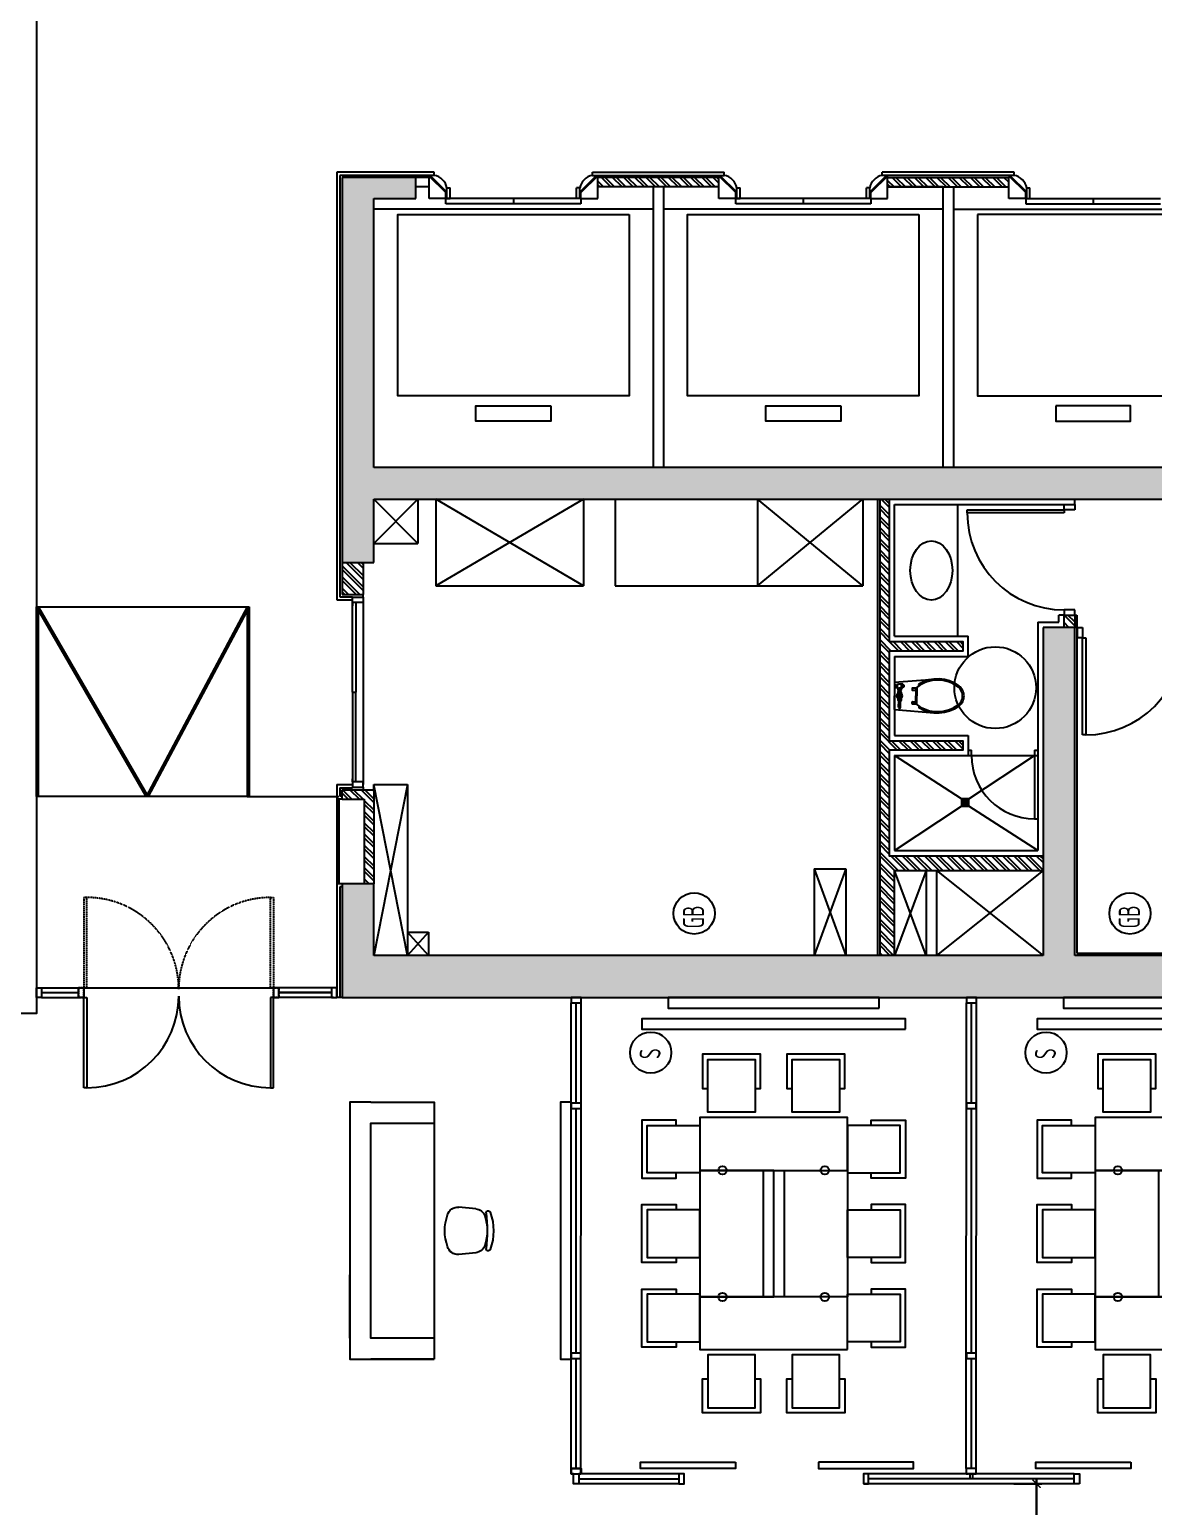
# Model space of a CAD drawing. Header units: millimetres. Extents: x 489570 to 664474, y -400689 to -233120.
# Drawn here: x 536595 to 547257, y -377308 to -363307 of the extents above; entities that cross this region are included whole.
import ezdxf
from ezdxf.lldxf.tags import DXFTag

# ---------------------------------------------------------------- set-up
doc = ezdxf.new("R2010")
doc.units = ezdxf.units.MM
doc.header["$LTSCALE"] = 10
doc.header["$MEASUREMENT"] = 0
doc.linetypes.add('HIDDEN', pattern=[0.375, 0.25, -0.125])
for name, color, linetype in [('03AFP', 2, 'Continuous'), ('06ADS', 6, 'Continuous'), ('07APP', 7, 'Continuous'), ('XREF BB LVL 3$0$X-WTC3-Level 3 segmented$0$DAS', 1, 'XREF BB LVL 3$0$X-WTC3-Level 3 segmented$0$DASHDOT'), ('XREF BB LVL 3$0$X-WTC3-Level 3 segmented$0$DOOR', 2, 'Continuous'), ('XREF BB LVL 3$0$X-WTC3-Level 3 segmented$0$DOR', 2, 'Continuous'), ('XREF BB LVL 3$0$X-WTC3-Level 3 segmented$0$FIN', 7, 'Continuous'), ('XREF BB LVL 3$0$X-WTC3-Level 3 segmented$0$HAT', 251, 'Continuous'), ('XREF BB LVL 3$0$X-WTC3-Level 3 segmented$0$HID', 1, 'XREF BB LVL 3$0$X-WTC3-Level 3 segmented$0$HIDDEN'), ('XREF BB LVL 3$0$X-WTC3-Level 3 segmented$0$PAT', 7, 'Continuous'), ('XREF BB LVL 3$0$X-WTC3-Level 3 segmented$0$ram', 1, 'Continuous'), ('XREF BB LVL 3$0$X-WTC3-Level 3 segmented$0$SAN', 8, 'Continuous'), ('XREF BB LVL 3$0$X-WTC3-Level 3 segmented$0$SHE', 7, 'Continuous'), ('XREF BB LVL 3$0$X-WTC3-Level 3 segmented$0$WAL', 7, 'Continuous'), ('XREF WTC3 FPPP MAY09 1$0$DIMFUR-IN', 1, 'Continuous'), ('XREF WTC3 FPPP MAY09 1$0$X-WTC3-Level 3 segmented$0$PAR-FUL', 2, 'Continuous'), ('XREF WTC3 FPPP MAY09 1$0$X-WTC3-Level 3 segmented$0$ram', 1, 'Continuous')]:
    doc.layers.add(name, color=color, linetype=linetype)
doc.styles.add('DIM', font='ROMANS.shx', dxfattribs={"width": 0.8})
doc.styles.add('XREF WTC3 FPPP MAY09 1$0$PTI', font='archstyl.shx', dxfattribs={"width": 0.75})
tags = doc.linetypes.add('XREF BB LVL 3$0$X-WTC3-Level 3 segmented$0$DASHDOT', pattern=[1, 0.5, -0.25, 0, -0.25]).pattern_tags.tags
tags[10:11] = [DXFTag(74, 4), DXFTag(75, 0), DXFTag(340, '0'), DXFTag(46, 1.0), DXFTag(50, 0.0), DXFTag(44, 0.0), DXFTag(45, 0.0)]
tags[8:9] = [DXFTag(74, 4), DXFTag(75, 0), DXFTag(340, '0'), DXFTag(46, 1.0), DXFTag(50, 0.0), DXFTag(44, 0.0), DXFTag(45, 0.0)]
tags[6:7] = [DXFTag(74, 4), DXFTag(75, 0), DXFTag(340, '0'), DXFTag(46, 1.0), DXFTag(50, 0.0), DXFTag(44, 0.0), DXFTag(45, 0.0)]
tags[4:5] = [DXFTag(74, 4), DXFTag(75, 0), DXFTag(340, '0'), DXFTag(46, 1.0), DXFTag(50, 0.0), DXFTag(44, 0.0), DXFTag(45, 0.0)]
tags = doc.linetypes.add('XREF BB LVL 3$0$X-WTC3-Level 3 segmented$0$HIDDEN', pattern=[0.375, 0.25, -0.125]).pattern_tags.tags
tags[6:7] = [DXFTag(74, 4), DXFTag(75, 0), DXFTag(340, '0'), DXFTag(46, 1.0), DXFTag(50, 0.0), DXFTag(44, 0.0), DXFTag(45, 0.0)]
tags[4:5] = [DXFTag(74, 4), DXFTag(75, 0), DXFTag(340, '0'), DXFTag(46, 1.0), DXFTag(50, 0.0), DXFTag(44, 0.0), DXFTag(45, 0.0)]
tags = doc.linetypes.add('XREF WTC3 FPPP MAY09 1$0$HIDDEN', pattern=[0.375, 0.25, -0.125]).pattern_tags.tags
tags[6:7] = [DXFTag(74, 4), DXFTag(75, 0), DXFTag(340, '0'), DXFTag(46, 1.0), DXFTag(50, 0.0), DXFTag(44, 0.0), DXFTag(45, 0.0)]
tags[4:5] = [DXFTag(74, 4), DXFTag(75, 0), DXFTag(340, '0'), DXFTag(46, 1.0), DXFTag(50, 0.0), DXFTag(44, 0.0), DXFTag(45, 0.0)]
doc.dimstyles.new('DIM 50', dxfattribs={"dimscale": 50, "dimtxt": 2, "dimasz": 1.5, "dimexe": 1, "dimexo": 1, "dimgap": 1, "dimtad": 1, "dimdec": 0, "dimzin": 0, "dimdsep": 46, "dimtxsty": 'DIM', "dimblk": 'ARCHTICK', "dimcen": 0.09, "dimdle": 1, "dimclrd": 9, "dimclre": 9, "dimclrt": 3, "dimadec": 0, "dimazin": 0, "dimtfac": 1, "dimtdec": 0, "dimtix": 1, "dimtmove": 2, "dimatfit": 3, "dimldrblk": 'DOT', "dimfxl": 2, "dimtolj": 1, "dimtzin": 0, "dimarcsym": 0})
pattern_1 = [(225, (259.5, -12500), (53.033, -53.033), []), (225, (224.145, -12500), (53.033, -53.033), [])]

# ---------------------------------------------------------------- blocks, each defined once
blk = doc.blocks.new('XREF WTC3 FPPP MAY09 1$0$MEETING TABLE MMU')
at = {"layer": '03AFP'}
for points in [[(139472, -147061), (139922, -147061), (139922, -147561), (139472, -147561), (139472, -147061), (139922, -147061), (139922, -147336), (139972, -147336), (139972, -147011), (139422, -147011), (139422, -147336), (139472, -147336), (139472, -147061)], [(140272, -147061), (140722, -147061), (140722, -147561), (140272, -147561), (140272, -147061), (140722, -147061), (140722, -147336), (140772, -147336), (140772, -147011), (140222, -147011), (140222, -147336), (140272, -147336), (140272, -147061)], [(138897, -148136), (138897, -147686), (139397, -147686), (139397, -148136), (138897, -148136), (138897, -147686), (139172, -147686), (139172, -147636), (138847, -147636), (138847, -148186), (139172, -148186), (139172, -148136), (138897, -148136)], [(140797, -148111), (140797, -147611), (139397, -147611), (139397, -148111)], [(141297, -148136), (141297, -147686), (140797, -147686), (140797, -148136), (141297, -148136), (141297, -147686), (141022, -147686), (141022, -147636), (141347, -147636), (141347, -148186), (141022, -148186), (141022, -148136), (141297, -148136)], [(139397, -149311), (140097, -149311), (140097, -148111), (139397, -148111)], [(140097, -149311), (140097, -148111), (139997, -148111), (139997, -149311)], [(140097, -149311), (140097, -148111), (140197, -148111), (140197, -149311)], [(140797, -149311), (140097, -149311), (140097, -148111), (140797, -148111)], [(138897, -148486), (138897, -148936), (139397, -148936), (139397, -148486), (138897, -148486), (138897, -148936), (139172, -148936), (139172, -148986), (138847, -148986), (138847, -148436), (139172, -148436), (139172, -148486), (138897, -148486)], [(141297, -148486), (141297, -148936), (140797, -148936), (140797, -148486), (141297, -148486), (141297, -148936), (141022, -148936), (141022, -148986), (141347, -148986), (141347, -148436), (141022, -148436), (141022, -148486), (141297, -148486)], [(138897, -149286), (138897, -149736), (139397, -149736), (139397, -149286), (138897, -149286), (138897, -149736), (139172, -149736), (139172, -149786), (138847, -149786), (138847, -149236), (139172, -149236), (139172, -149286), (138897, -149286)], [(141297, -149286), (141297, -149736), (140797, -149736), (140797, -149286), (141297, -149286), (141297, -149736), (141022, -149736), (141022, -149786), (141347, -149786), (141347, -149236), (141022, -149236), (141022, -149286), (141297, -149286)], [(140797, -149811), (140797, -149311), (139397, -149311), (139397, -149811)], [(139472, -150361), (139922, -150361), (139922, -149861), (139472, -149861), (139472, -150361), (139922, -150361), (139922, -150086), (139972, -150086), (139972, -150411), (139422, -150411), (139422, -150086), (139472, -150086), (139472, -150361)], [(140272, -150361), (140722, -150361), (140722, -149861), (140272, -149861), (140272, -150361), (140722, -150361), (140722, -150086), (140772, -150086), (140772, -150411), (140222, -150411), (140222, -150086), (140272, -150086), (140272, -150361)]]:
    blk.add_lwpolyline(points, close=True, dxfattribs=at)
for centre in [(139612, -148111), (140582, -148111), (139612, -149311), (140582, -149311)]:
    blk.add_circle(centre, 40, dxfattribs=at)
blk = doc.blocks.new('XREF WTC3 FPPP MAY09 1$0$KURSI1')
at = {"layer": '03AFP'}
for p, q in [((-220, 32), (-236, 193)), ((197, 32), (213, 193))]:
    blk.add_line(p, q, dxfattribs=at)
blk.add_lwpolyline([(213, 193, 0.371325), (138, 300, 0.17376), (-161, 300, 0.371325), (-236, 193)], format="xyb", dxfattribs=at)
for centre, radius, start, end in [((-120, 42), 100, 185.7106, 251.518), ((97, 42), 100, 288.482, 354.2894), ((-181, -85), 20, 82.7899, 249.4784), ((-11, 367), 503, 249.4784, 290.5216), ((-11, 1254), 1330, 262.7899, 277.2101), ((-11, 367), 443, 251.518, 288.482), ((158, -85), 20, 290.5216, 97.2101)]:
    blk.add_arc(centre, radius, start, end, dxfattribs=at)
blk = doc.blocks.new('XREF BB LVL 3$0$X-WTC3-Level 3 segmented$0$PA105X')
at = {"layer": 'XREF BB LVL 3$0$X-WTC3-Level 3 segmented$0$DOOR'}
for p, q in [((-0.08, 0.1), (-0.08, 1.02)), ((-0.08, 1.02), (-0.05, 1.02)), ((-0.05, 1.02), (-0.05, 0.1)), ((-1.05, 0.1), (-1.05, 0)), ((-1, 0.1), (-1.05, 0.1)), ((-1.05, 0), (-1, 0)), ((-1, 0), (-1, 0.1)), ((-0.05, 0.1), (-0.08, 0.1)), ((-0.05, 0.1), (0, 0.1)), ((-0.05, 0), (-0.05, 0.1)), ((0, 0), (-0.05, 0)), ((0, 0.1), (0, 0))]:
    blk.add_line(p, q, dxfattribs=at)
blk.add_arc((-0.08, 0.1), 0.92, 90, 180, dxfattribs=at)
blk = doc.blocks.new('XREF BB LVL 3$0$X-WTC3-Level 3 segmented$0$TA-CU714V')
at = {"layer": 'XREF BB LVL 3$0$X-WTC3-Level 3 segmented$0$SAN', "color": 0, "linetype": 'Continuous'}
for p, q in [((0, 65), (376, 95)), ((0, 65), (0, -65)), ((10, 14), (10, 37)), ((22, 34), (10, 34)), ((22, 17), (10, 17)), ((22, 12), (22, 39)), ((30, 12), (30, 39)), ((30, 14), (33, 14)), ((34, 8), (64, 8)), ((36, 11), (36, 8)), ((56, 48), (67, 48)), ((61, 9), (61, 8)), ((68, 12), (64, 12)), ((68, 11), (68, 48)), ((68, 48), (75, 48)), ((68, 11), (74, 11)), ((70, 11), (70, 48)), ((83, 34), (82, 34)), ((83, 26), (82, 26)), ((83, 39), (83, 21)), ((83, 39), (88, 39)), ((83, 21), (88, 21)), ((90, 37), (90, 22)), ((167, 7), (167, -7)), ((170, 10), (213, 10)), ((213, 17), (213, -65)), ((230, 30), (230, 44)), ((0, -195), (0, -65)), ((33, -29), (33, -45)), ((34, -7), (64, -7)), ((34, -27), (63, -27)), ((34, -91), (64, -91)), ((34, -107), (64, -107)), ((36, -91), (36, -86)), ((38, -27), (38, -7)), ((38, -107), (38, -114)), ((38, -168), (42, -115)), ((40, -115), (59, -115)), ((59, -168), (56, -115)), ((59, -27), (59, -7)), ((61, -107), (61, -114)), ((64, -29), (64, -45)), ((64, -91), (64, -84)), ((167, -137), (167, -123)), ((170, -11), (202, -11)), ((170, -120), (202, -120)), ((202, -6), (202, -65)), ((202, -124), (202, -65)), ((206, -3), (213, -3)), ((206, -127), (213, -127)), ((213, -147), (213, -65)), ((0, -195), (376, -226)), ((170, -141), (213, -141)), ((230, -160), (230, -174))]:
    blk.add_line(p, q, dxfattribs=at)
for points in [[(30, 39, 0.118426), (30, 40, 0.104638), (29, 41, 0.089652), (28, 42, 0.081329), (26, 42, 0.081329), (25, 42, 0.089652), (23, 41, 0.104638), (23, 40, 0.118426), (22, 39, 0.118426), (23, 38, 0.104638), (23, 37, 0.089652), (25, 36, 0.081329), (26, 36, 0.081329), (28, 36, 0.089652), (29, 37, 0.104638), (30, 38, 0.118426)], [(30, 26, 0.050004), (30, 29, 0.063828), (29, 31, 0.10367), (28, 33, 0.177525), (26, 34, 0.177525), (25, 33, 0.10367), (23, 31, 0.063828), (23, 29, 0.050004), (22, 26, 0.050004), (23, 22, 0.063828), (23, 20, 0.10367), (25, 18, 0.177525), (26, 18, 0.177525), (28, 18, 0.10367), (29, 20, 0.063828), (30, 22, 0.050004)], [(30, 12, 0.118426), (30, 14, 0.104638), (29, 15, 0.089652), (28, 15, 0.081329), (26, 16, 0.081329), (25, 15, 0.089652), (23, 15, 0.104638), (23, 14, 0.118426), (22, 12, 0.118426), (23, 11, 0.104638), (23, 10, 0.089652), (25, 10, 0.081329), (26, 9, 0.081329), (28, 9, 0.089652), (29, 10, 0.104638), (30, 11, 0.118426)], [(34, -7, 0.190243), (35, -7, 0.100817), (37, -5, 0.058938), (37, -3, 0.045387), (38, 0, 0.045387), (37, 4, 0.058938), (37, 6, 0.100817), (35, 8, 0.190243), (34, 8, 0.190243), (33, 8, 0.100817), (32, 6, 0.058938), (31, 4, 0.045387), (31, 0, 0.045387), (31, -3, 0.058938), (32, -5, 0.100817), (33, -7, 0.190243)], [(49, -7, 0.074722), (53, -7, 0.085277), (57, -5, 0.106212), (59, -2, 0.127921), (60, 0, 0.127921), (59, 3, 0.106212), (57, 6, 0.085277), (53, 7, 0.074722), (49, 8, 0.074722), (45, 7, 0.085277), (42, 6, 0.106212), (40, 3, 0.127921), (39, 0, 0.127921), (40, -2, 0.106212), (42, -5, 0.085277), (45, -7, 0.074722)], [(64, -7, 0.190243), (66, -7, 0.100817), (67, -5, 0.058938), (68, -3, 0.045387), (68, 0, 0.045387), (68, 4, 0.058938), (67, 6, 0.100817), (66, 8, 0.190243), (64, 8, 0.190243), (63, 8, 0.100817), (62, 6, 0.058938), (61, 4, 0.045387), (61, 0, 0.045387), (61, -3, 0.058938), (62, -5, 0.100817), (63, -7, 0.190243)], [(34, -107, 0.190243), (35, -106, 0.100817), (37, -104, 0.058938), (37, -102, 0.045387), (38, -99, 0.045387), (37, -96, 0.058938), (37, -94, 0.100817), (35, -92, 0.190243), (34, -91, 0.190243), (33, -92, 0.100817), (32, -94, 0.058938), (31, -96, 0.045387), (31, -99, 0.045387), (31, -102, 0.058938), (32, -104, 0.100817), (33, -106, 0.190243)], [(49, -107, 0.074722), (53, -106, 0.085277), (57, -104, 0.106212), (59, -102, 0.127921), (60, -99, 0.127921), (59, -96, 0.106212), (57, -94, 0.085277), (53, -92, 0.074722), (49, -91, 0.074722), (45, -92, 0.085277), (42, -94, 0.106212), (40, -96, 0.127921), (39, -99, 0.127921), (40, -102, 0.106212), (42, -104, 0.085277), (45, -106, 0.074722)], [(64, -107, 0.190243), (66, -106, 0.100817), (67, -104, 0.058938), (68, -102, 0.045387), (68, -99, 0.045387), (68, -96, 0.058938), (67, -94, 0.100817), (66, -92, 0.190243), (64, -91, 0.190243), (63, -92, 0.100817), (62, -94, 0.058938), (61, -96, 0.045387), (61, -99, 0.045387), (61, -102, 0.058938), (62, -104, 0.100817), (63, -106, 0.190243)]]:
    blk.add_lwpolyline(points, format="xyb", close=True, dxfattribs=at)
blk.add_lwpolyline([(49, -56), (41, -60), (41, -68), (49, -73), (56, -68), (56, -60)], close=True, dxfattribs=at)
for centre, radius in [((48, -64), 25.1), ((48, -64), 20.5), ((49, -64), 6.36)]:
    blk.add_circle(centre, radius, dxfattribs=at)
for centre, radius, start, end in [((0, 37), 9.84, 0.5943, 92.0533), ((0, 14), 9.84, 267.9467, 359.4057), ((55, 3), 44.4, 89.1806, 124.5357), ((33, 11), 2.59, 0, 90), ((64, 9), 2.59, 90, 180), ((67, 47), 1.04, 0, 90), ((74, 16), 5.18, 270, 333.0965), ((75, 43), 5.18, 22.5111, 90), ((44, 31), 38.2, 333.0965, 22.5111), ((88, 37), 1.55, 0, 90), ((88, 22), 1.55, 270, 0), ((170, 7), 3.24, 90, 180), ((217, 17), 3.24, 126.7705, 180), ((410, -242), 326, 53.0131, 126.7705), ((233, 44), 3.24, 121.7858, 180), ((410, -242), 339, 53.0131, 121.7858), ((543, -64), 104, 359.3863, 52.4897), ((543, -64), 117, 359.3863, 52.4897), ((34, -29), 1.55, 90, 180), ((40, -114), 1.55, 180, 270), ((59, -114), 1.55, 270, 0), ((63, -29), 1.55, 0, 90), ((170, -7), 3.24, 180, 270), ((170, -123), 3.24, 90, 180), ((170, -137), 3.24, 180, 270), ((206, -6), 3.24, 90, 180), ((206, -124), 3.24, 180, 270), ((543, -66), 104, 307.5103, 0.6137), ((543, -66), 117, 307.5103, 0.6137), ((48, -171), 10.8, 162.4211, 13.723), ((217, -147), 3.24, 180, 233.2295), ((410, 112), 326, 233.2295, 306.9869), ((233, -174), 3.24, 180, 238.2142), ((410, 112), 339, 238.2142, 306.9869)]:
    blk.add_arc(centre, radius, start, end, dxfattribs=at)
blk = doc.blocks.new('XREF BB LVL 3$0$X-WTC3-Level 3 segmented$0$CORE3-8')
at = {"layer": 'XREF BB LVL 3$0$X-WTC3-Level 3 segmented$0$HAT'}
for points in [[(-9325, -1550), (-9325, -14950), (-1550, -14950), (-1550, -11440), (-1850, -11440), (-1850, -14550), (-5815, -14550), (-5815, -9600), (-6115, -9600), (-6115, -14550), (-8925, -14550), (-8925, -8500), (-5815, -8500), (-5815, -8200), (-8925, -8200), (-8925, -1850), (-8245, -1850), (-8245, -1550)], [(-1750, -9600), (-1750, -10000), (-4300, -10000), (-4300, -1850), (-1750, -1850), (-1750, -2250), (-1550, -2250), (-1550, -1550), (-5200, -1550), (-5200, -1850), (-4600, -1850), (-4600, -10300), (-1550, -10300), (-1550, -9600)]]:
    blk.add_hatch(color=256, dxfattribs=at).paths.add_polyline_path(points)
h = blk.add_hatch(dxfattribs=at)
h.set_pattern_fill('ANSI32', color=8, scale=200, style=0)
h.set_pattern_definition([(45, (-259.5, 12500), (-53.033, 53.033), []), (45, (-224.145, 12500), (-53.033, 53.033), [])])
h.paths.add_polyline_path([(-1550, -3975), (-1640, -3975), (-1640, -5125), (-1550, -5125)])
h.paths.add_polyline_path([(-1550, -6725), (-1640, -6725), (-1640, -7875), (-1550, -7875)])
h = blk.add_hatch(dxfattribs=at)
h.set_pattern_fill('ANSI32', color=8, scale=200, angle=180, style=0)
h.set_pattern_definition(pattern_1)
h.paths.add_polyline_path([(-8925, -6790), (-8120, -6790), (-8120, -8200), (-7980, -8200), (-7980, -6740), (-6980, -6740), (-6980, -7440), (-6890, -7440), (-6890, -6740), (-6875, -6740), (-6875, -6650), (-8925, -6650)])
h.paths.add_polyline_path([(-6875, -6740), (-6040, -6740), (-6040, -7440), (-5950, -7440), (-5950, -6740), (-4600, -6740), (-4600, -6650), (-6875, -6650)])
h = blk.add_hatch(dxfattribs=at)
h.set_pattern_fill('ANSI32', color=8, scale=200, angle=180, style=0)
h.set_pattern_definition(pattern_1)
h.paths.add_polyline_path([(-5700, -8500), (-5700, -8400), (-5815, -8400), (-5815, -8500)])
at = {"layer": 'XREF BB LVL 3$0$X-WTC3-Level 3 segmented$0$SAN'}
h = blk.add_hatch(dxfattribs=at)
h.set_pattern_fill('ANSI31', color=256, scale=100, angle=225, style=0)
h.set_pattern_definition([(270, (257, -12500), (12.5, -4e-15), [])])
h.paths.add_polyline_path([(-7512, -7497), (-7442, -7497), (-7442, -7427), (-7512, -7427)])
at = {"layer": 'XREF BB LVL 3$0$X-WTC3-Level 3 segmented$0$DAS'}
for p, q in [((-8925, -2170), (-7305, -1850)), ((-7305, -2170), (-8925, -1850)), ((-4600, -2270), (-5020, -1850)), ((-5020, -2270), (-4600, -1850)), ((-8925, -2370), (-8705, -2170)), ((-8705, -2370), (-8925, -2170)), ((-4600, -3840), (-5420, -2440)), ((-5420, -3840), (-4600, -2440)), ((-5420, -6490), (-4600, -5490)), ((-5420, -5490), (-4600, -6490)), ((-8105, -6330), (-8925, -6030)), ((-8105, -6030), (-8925, -6330)), ((-8925, -7090), (-8120, -6790)), ((-8120, -7090), (-8925, -6790)), ((-8120, -8200), (-8925, -7190)), ((-8120, -7190), (-8925, -8200))]:
    blk.add_line(p, q, dxfattribs=at)
at = {"layer": 'XREF BB LVL 3$0$X-WTC3-Level 3 segmented$0$DOOR'}
for p, q in [((-7445, -1550), (-7445, -1500)), ((-7305, -1500), (-7445, -1500)), ((-7415, -1550), (-7415, -1530)), ((-7335, -1530), (-7415, -1530)), ((-7335, -1530), (-7335, -1650)), ((-7305, -1500), (-7305, -1650)), ((-5555, -1500), (-5555, -1650)), ((-5525, -1530), (-5525, -1650)), ((-7330, -1650), (-7335, -1650)), ((-7330, -1650), (-7330, -1750)), ((-7280, -1650), (-7330, -1650)), ((-7280, -1650), (-7250, -1650)), ((-7280, -1750), (-7280, -1650)), ((-6430, -1650), (-7280, -1650)), ((-7280, -1680), (-6430, -1680)), ((-6430, -1650), (-5580, -1650)), ((-6430, -1650), (-6430, -1680)), ((-5580, -1680), (-6430, -1680)), ((-5580, -1650), (-5610, -1650)), ((-5580, -1750), (-5580, -1650)), ((-5580, -1650), (-5530, -1650)), ((-5530, -1650), (-5525, -1650)), ((-5530, -1650), (-5530, -1750)), ((-7330, -1750), (-7355, -1750)), ((-7330, -1750), (-7280, -1750)), ((-5555, -1750), (-7305, -1750)), ((-5530, -1750), (-5580, -1750)), ((-5530, -1750), (-5505, -1750)), ((-7355, -1850), (-7305, -1850))]:
    blk.add_line(p, q, dxfattribs=at)
at = {"layer": 'XREF BB LVL 3$0$X-WTC3-Level 3 segmented$0$DOOR', "color": 8}
for p, q in [((-7445, -1550), (-7355, -1550)), ((-7445, -1550), (-7445, -1760)), ((-7387, -1550), (-7445, -1608)), ((-7355, -1553), (-7445, -1643)), ((-7355, -1624), (-7445, -1714)), ((-7355, -1659), (-7445, -1749)), ((-7355, -1550), (-7355, -1850)), ((-5505, -1550), (-5505, -1750)), ((-5478, -1550), (-5505, -1577)), ((-7703, -1760), (-7793, -1850)), ((-7668, -1760), (-7758, -1850)), ((-7597, -1760), (-7687, -1850)), ((-7562, -1760), (-7652, -1850)), ((-7491, -1760), (-7581, -1850)), ((-7456, -1760), (-7546, -1850)), ((-7355, -1730), (-7475, -1850)), ((-7355, -1765), (-7440, -1850)), ((-7355, -1836), (-7369, -1850))]:
    blk.add_line(p, q, dxfattribs=at)
at = {"layer": 'XREF BB LVL 3$0$X-WTC3-Level 3 segmented$0$DOR'}
for p, q in [((-7445, -1500), (-8245, -1500)), ((-7445, -1520), (-8245, -1520)), ((-7030, -7490), (-7030, -8150)), ((-7030, -7520), (-6980, -7520)), ((-6980, -7490), (-6980, -7520)), ((-6980, -8120), (-7630, -8120)), ((-7630, -8120), (-7630, -8150)), ((-6980, -8120), (-6980, -8150))]:
    blk.add_line(p, q, dxfattribs=at)
blk.add_arc((-7030, -8120), 600, 90, 180, dxfattribs=at)
at = {"layer": 'XREF BB LVL 3$0$X-WTC3-Level 3 segmented$0$FIN'}
for p, q in [((-8245, -1500), (-9325, -1500)), ((-9325, -1550), (-9325, -1500)), ((-8275, -1530), (-9325, -1530)), ((-8275, -1550), (-8275, -1530)), ((-8245, -1550), (-8245, -1500)), ((-1500, -1500), (-5555, -1500)), ((-1530, -1530), (-5525, -1530)), ((-1530, -2425), (-1530, -1530)), ((-1500, -2425), (-1500, -1500)), ((-1850, -4500), (-1850, -1850)), ((-1530, -2371), (-1694, -2535)), ((-1530, -2385), (-1690, -2545)), ((-1530, -2425), (-1500, -2425)), ((-1800, -3815), (-1800, -2535)), ((-1800, -2535), (-1750, -2535)), ((-1750, -3815), (-1750, -2535)), ((-1750, -2535), (-1694, -2535)), ((-1750, -2535), (-1750, -2575)), ((-1750, -2545), (-1750, -2575)), ((-1750, -2545), (-1650, -2545)), ((-1750, -2545), (-1650, -2545)), ((-1750, -2575), (-1650, -2575)), ((-1750, -2575), (-1650, -2575)), ((-1650, -2545), (-1650, -2575)), ((-1750, -3175), (-1800, -3175)), ((-1750, -3775), (-1650, -3775)), ((-1750, -3815), (-1750, -3775)), ((-1750, -3805), (-1750, -3775)), ((-1750, -3775), (-1650, -3775)), ((-1650, -3805), (-1650, -3775)), ((-1750, -3815), (-1800, -3815)), ((-1750, -3805), (-1650, -3805)), ((-1750, -3805), (-1650, -3805)), ((-1750, -3815), (-1694, -3815)), ((-1530, -3979), (-1694, -3815)), ((-1530, -3965), (-1690, -3805)), ((-1530, -3925), (-1530, -5175)), ((-1530, -3925), (-1500, -3925)), ((-1500, -3925), (-1500, -5175)), ((-1850, -7250), (-1850, -4600)), ((-1530, -5121), (-1694, -5285)), ((-1530, -5135), (-1690, -5295)), ((-1530, -5175), (-1500, -5175)), ((-1800, -5285), (-1750, -5285)), ((-1800, -6565), (-1800, -5285)), ((-1750, -5285), (-1750, -5325)), ((-1750, -5285), (-1694, -5285)), ((-1750, -6565), (-1750, -5285)), ((-1750, -5295), (-1650, -5295)), ((-1750, -5295), (-1650, -5295)), ((-1750, -5295), (-1750, -5325)), ((-1650, -5295), (-1650, -5325)), ((-1750, -5325), (-1650, -5325)), ((-1750, -5325), (-1650, -5325)), ((-1750, -5925), (-1800, -5925)), ((-1750, -6565), (-1800, -6565)), ((-1750, -6555), (-1750, -6525)), ((-1750, -6565), (-1750, -6525)), ((-1750, -6525), (-1650, -6525)), ((-1750, -6525), (-1650, -6525)), ((-1750, -6555), (-1650, -6555)), ((-1750, -6555), (-1650, -6555)), ((-1750, -6565), (-1694, -6565)), ((-1530, -6729), (-1694, -6565)), ((-1530, -6715), (-1690, -6555)), ((-1650, -6555), (-1650, -6525)), ((-1530, -6675), (-1500, -6675)), ((-1530, -7925), (-1530, -6675)), ((-1500, -7925), (-1500, -6675)), ((-7030, -6790), (-7930, -6790)), ((-7930, -6790), (-7930, -8150)), ((-7030, -6790), (-7030, -7490)), ((-6090, -6790), (-6840, -6790)), ((-6840, -6790), (-6840, -7490)), ((-6090, -6790), (-6090, -7490)), ((-5900, -6790), (-4650, -6790)), ((-5900, -6790), (-5900, -7490)), ((-4650, -6790), (-4650, -8500)), ((-5900, -7390), (-4650, -7390)), ((-1850, -7350), (-1850, -10000)), ((-6840, -7490), (-7030, -7490)), ((-6090, -7490), (-5900, -7490)), ((-1530, -7871), (-1694, -8035)), ((-1530, -7885), (-1690, -8045)), ((-1530, -7925), (-1500, -7925)), ((-1800, -8035), (-1800, -9315)), ((-1750, -8035), (-1800, -8035)), ((-1750, -8035), (-1750, -9315)), ((-1750, -8035), (-1694, -8035)), ((-1750, -8035), (-1750, -8075)), ((-1750, -8045), (-1650, -8045)), ((-1750, -8045), (-1750, -8075)), ((-1750, -8045), (-1650, -8045)), ((-1750, -8075), (-1650, -8075)), ((-1750, -8075), (-1650, -8075)), ((-1650, -8045), (-1650, -8075)), ((-5765, -8150), (-7930, -8150)), ((-5765, -8150), (-5765, -8350)), ((-5765, -8350), (-5700, -8350)), ((-5700, -8400), (-5700, -8350)), ((-4650, -8500), (-4600, -8500)), ((-1750, -8675), (-1800, -8675))]:
    blk.add_line(p, q, dxfattribs=at)
for points in [[(-1900, -4272), (-3620, -4272), (-3620, -2078), (-1900, -2078)], [(-3716, -3530), (-3860, -3530), (-3860, -2820), (-3716, -2820)], [(-1900, -7022), (-3620, -7022), (-3620, -4828), (-1900, -4828)], [(-3716, -6280), (-3860, -6280), (-3860, -5570), (-3716, -5570)], [(-1900, -7578), (-3620, -7578), (-3620, -9772), (-1900, -9772)], [(-3716, -8320), (-3860, -8320), (-3860, -9030), (-3716, -9030)]]:
    blk.add_lwpolyline(points, close=True, dxfattribs=at)
for centre, start, end in [((-1676, -2399), 280.126, 349.874), ((-1676, -3951), 10.126, 79.874), ((-1676, -5149), 280.126, 349.874), ((-1676, -6701), 10.126, 79.874), ((-1676, -7899), 280.126, 349.874)]:
    blk.add_arc(centre, 148, start, end, dxfattribs=at)
at = {"layer": 'XREF BB LVL 3$0$X-WTC3-Level 3 segmented$0$HAT', "color": 8}
for p, q in [((-5337, -1550), (-5505, -1718)), ((-5443, -1550), (-5505, -1612)), ((-5372, -1550), (-5505, -1683)), ((-5266, -1550), (-5466, -1750)), ((-5231, -1550), (-5431, -1750)), ((-5200, -1590), (-5360, -1750)), ((-5200, -1625), (-5325, -1750)), ((-8198, -1760), (-8245, -1807)), ((-8234, -1760), (-8245, -1771)), ((-8128, -1760), (-8218, -1850)), ((-8092, -1760), (-8182, -1850)), ((-8022, -1760), (-8112, -1850)), ((-7986, -1760), (-8076, -1850)), ((-7916, -1760), (-8006, -1850)), ((-7880, -1760), (-7970, -1850)), ((-7810, -1760), (-7900, -1850)), ((-7774, -1760), (-7864, -1850)), ((-5200, -1696), (-5254, -1750)), ((-5200, -1731), (-5219, -1750)), ((-1640, -5125), (-1640, -3975)), ((-1640, -3975), (-1550, -3975)), ((-1550, -5125), (-1550, -3975)), ((-1640, -5125), (-1550, -5125)), ((-4600, -6650), (-8925, -6650)), ((-1640, -6725), (-1550, -6725)), ((-1640, -6725), (-1640, -7875)), ((-1550, -6725), (-1550, -7875)), ((-8120, -7090), (-8925, -7090)), ((-8120, -7190), (-8925, -7190)), ((-1640, -7875), (-1550, -7875)), ((-5815, -8400), (-5700, -8400)), ((-5700, -8500), (-5815, -8500))]:
    blk.add_line(p, q, dxfattribs=at)
at = {"layer": 'XREF BB LVL 3$0$X-WTC3-Level 3 segmented$0$HAT'}
for p, q in [((-1640, -2375), (-1640, -2250)), ((-1640, -2375), (-1550, -2375)), ((-1550, -2375), (-1550, -2250)), ((-1640, -7250), (-1640, -6725))]:
    blk.add_line(p, q, dxfattribs=at)
at = {"layer": 'XREF BB LVL 3$0$X-WTC3-Level 3 segmented$0$HAT', "color": 8}
for points in [[(-8925, -6790), (-8120, -6790), (-8120, -8200)], [(-4600, -6740), (-5950, -6740), (-5950, -7440), (-6040, -7440), (-6040, -6740), (-6890, -6740), (-6890, -7440), (-6980, -7440), (-6980, -6740), (-7980, -6740), (-7980, -8200)]]:
    blk.add_lwpolyline(points, dxfattribs=at)
at = {"layer": 'XREF BB LVL 3$0$X-WTC3-Level 3 segmented$0$HID'}
for p, q in [((-5420, -4140), (-5420, -5490)), ((-4600, -4140), (-5420, -4140))]:
    blk.add_line(p, q, dxfattribs=at)
at = {"layer": 'XREF BB LVL 3$0$X-WTC3-Level 3 segmented$0$PAT'}
for p, q in [((-7305, -1850), (-7305, -2170)), ((-5020, -1850), (-5020, -2270)), ((-7305, -2170), (-8925, -2170)), ((-8705, -2170), (-8705, -2370)), ((-8705, -2370), (-8925, -2370)), ((-4600, -2270), (-5020, -2270)), ((-1750, -2535), (-1750, -2375)), ((-1750, -2375), (-1640, -2375)), ((-4600, -2440), (-5420, -2440)), ((-5420, -2440), (-5420, -3840)), ((-4600, -3840), (-5420, -3840)), ((-1750, -3815), (-1750, -3975)), ((-1750, -3975), (-1640, -3975)), ((-1640, -4500), (-4300, -4500)), ((-1640, -4600), (-4300, -4600)), ((-1750, -5125), (-1640, -5125)), ((-1750, -5285), (-1750, -5125)), ((-4600, -5490), (-5420, -5490)), ((-5420, -5490), (-5420, -6490)), ((-8105, -6030), (-8925, -6030)), ((-8105, -6030), (-8105, -6330)), ((-8105, -6330), (-8925, -6330)), ((-4600, -6490), (-5420, -6490)), ((-1750, -6565), (-1750, -6725)), ((-7930, -6790), (-7510, -7427)), ((-7440, -7427), (-7030, -6790)), ((-1750, -6725), (-1640, -6725)), ((-1650, -7250), (-4300, -7250)), ((-1650, -7350), (-4300, -7350)), ((-7930, -8150), (-7510, -7497)), ((-7440, -7497), (-7030, -8120)), ((-1750, -8035), (-1750, -7875)), ((-1750, -7875), (-1640, -7875))]:
    blk.add_line(p, q, dxfattribs=at)
at = {"layer": 'XREF BB LVL 3$0$X-WTC3-Level 3 segmented$0$SAN'}
blk.add_lwpolyline([(-7440, -7497), (-7440, -7427), (-7510, -7427), (-7510, -7497)], close=True, dxfattribs=at)
blk.add_ellipse((-5275, -7140), major_axis=(281, 0), ratio=0.71048, dxfattribs=at)
at = {"layer": 'XREF BB LVL 3$0$X-WTC3-Level 3 segmented$0$SHE'}
for p, q in [((-9325, -1550), (-9325, -14950)), ((-8245, -1550), (-9325, -1550)), ((-8245, -1850), (-8245, -1550)), ((-1550, -1550), (-5200, -1550)), ((-5200, -1550), (-5200, -1850)), ((-1550, -2250), (-1550, -1550)), ((-8925, -8200), (-8925, -1850)), ((-8925, -1850), (-8245, -1850)), ((-5200, -1850), (-4600, -1850)), ((-4600, -1850), (-4600, -10300)), ((-4300, -10000), (-4300, -1850)), ((-4300, -1850), (-1750, -1850)), ((-1750, -1850), (-1750, -2250)), ((-1750, -2250), (-1550, -2250)), ((-5815, -8200), (-8925, -8200)), ((-5815, -8500), (-5815, -8200)), ((-8925, -14550), (-8925, -8500)), ((-8925, -8500), (-5815, -8500))]:
    blk.add_line(p, q, dxfattribs=at)
at = {"layer": 'XREF BB LVL 3$0$X-WTC3-Level 3 segmented$0$WAL', "color": 8}
for p, q in [((-5200, -1550), (-5505, -1550)), ((-7445, -1760), (-8245, -1760)), ((-5200, -1750), (-5505, -1750)), ((-7355, -1850), (-8245, -1850))]:
    blk.add_line(p, q, dxfattribs=at)
at = {"layer": 'XREF BB LVL 3$0$X-WTC3-Level 3 segmented$0$WAL'}
for p, q in [((-4600, -6630), (-8925, -6630)), ((-8905, -8520), (-8905, -14530)), ((-5700, -8520), (-8905, -8520)), ((-5915, -8525), (-5915, -8520)), ((-5815, -8525), (-5815, -8500)), ((-5700, -8500), (-5700, -8520))]:
    blk.add_line(p, q, dxfattribs=at)
at = {"layer": 'XREF BB LVL 3$0$X-WTC3-Level 3 segmented$0$DOR', "xscale": 1000, "yscale": 1000, "zscale": 1000}
blk.add_blockref('XREF BB LVL 3$0$X-WTC3-Level 3 segmented$0$PA105X', (-4650, -8500), dxfattribs=at)
at = {"layer": 'XREF BB LVL 3$0$X-WTC3-Level 3 segmented$0$DOR', "xscale": 1000, "yscale": 1000, "zscale": 1000, "rotation": 90}
blk.add_blockref('XREF BB LVL 3$0$X-WTC3-Level 3 segmented$0$PA105X', (-5815, -8525), dxfattribs=at)
at = {"layer": 'XREF BB LVL 3$0$X-WTC3-Level 3 segmented$0$SAN', "rotation": 270}
blk.add_blockref('XREF BB LVL 3$0$X-WTC3-Level 3 segmented$0$TA-CU714V', (-6400, -6790), dxfattribs=at)
blk = doc.blocks.new('XREF BB LVL 3$0$X-WTC3-Level 3 segmented$0$pd')
at = {"layer": 'XREF BB LVL 3$0$X-WTC3-Level 3 segmented$0$DOOR'}
for p, q in [((-1850, 934), (-1850, 79)), ((-1820, 934), (-1850, 934)), ((-1820, 79), (-1820, 934)), ((-80, 934), (-50, 934)), ((-80, 79), (-80, 934)), ((-50, 934), (-50, 79)), ((-1850, 79), (-1900, 79)), ((-1900, 79), (-1900, -15)), ((-1850, 79), (-1820, 79)), ((-1850, -15), (-1850, 79)), ((-50, 79), (-80, 79)), ((-50, 79), (0, 79)), ((-50, -15), (-50, 79)), ((0, 79), (0, -15)), ((-1900, -15), (-1850, -15)), ((0, -15), (-50, -15))]:
    blk.add_line(p, q, dxfattribs=at)
for centre, start, end in [((-1820, 64), 0, 90), ((-80, 64), 90, 180)]:
    blk.add_arc(centre, 870, start, end, dxfattribs=at)
blk = doc.blocks.new('_ARCHTICK')
at = {"color": 0, "linetype": 'ByBlock', "const_width": 0.15}
blk.add_lwpolyline([(-0.5, -0.5), (0.5, 0.5)], dxfattribs=at)
blk = doc.blocks.new('*D478')
at = {"color": 9, "lineweight": -2, "transparency": 16777216}
for p, q in [((546149, -378831), (546149, -377043)), ((545935, -377093), (546199, -377093)), ((545935, -378781), (546199, -378781))]:
    blk.add_line(p, q, dxfattribs=at)
at = {"layer": 'Defpoints', "color": 0, "transparency": 16777216}
for p in [(545885, -377093), (546149, -377093), (545885, -378781)]:
    blk.add_point(p, dxfattribs=at)
at = {"color": 9, "lineweight": -2, "transparency": 16777216, "xscale": 75, "yscale": 75, "zscale": 75}
for p, rotation in [((546149, -377093), 90), ((546149, -378781), 270)]:
    blk.add_blockref('_ARCHTICK', p, dxfattribs=dict(at, rotation=rotation))
at = {"color": 3, "transparency": 16777216, "insert": (546049, -377937), "char_height": 100, "attachment_point": 5, "rotation": 90, "style": 'DIM'}
blk.add_mtext('\\A1;1688', dxfattribs=at)
blk = doc.blocks.new('_DOT')
at = {"color": 0, "linetype": 'ByBlock'}
blk.add_line((-0.5, 0), (-1, 0), dxfattribs=at)
at = {"color": 0, "linetype": 'ByBlock', "const_width": 0.5}
blk.add_lwpolyline([(-0.25, 0, 1), (0.25, 0, 1)], format="xyb", close=True, dxfattribs=at)
blk = doc.blocks.new('dot')
at = {"color": 2, "lineweight": -2}
for p, q in [((0, -20.65), (0, 20.65)), ((-20.65, 0), (20.65, 0))]:
    blk.add_line(p, q, dxfattribs=at)
at = {"const_width": 10}
blk.add_lwpolyline([(5, 0, 1), (-5, 0, 1)], format="xyb", close=True, dxfattribs=at)
blk = doc.blocks.new('*D1486')
at = {"color": 9, "lineweight": -2, "transparency": 16777216}
for p, q in [((546146, -378831), (546146, -377043)), ((545932, -377093), (546196, -377093)), ((545932, -378781), (546196, -378781))]:
    blk.add_line(p, q, dxfattribs=at)
at = {"layer": 'Defpoints', "color": 0, "transparency": 16777216}
for p in [(545882, -377093), (546146, -377093), (545882, -378781)]:
    blk.add_point(p, dxfattribs=at)
at = {"color": 9, "lineweight": -2, "transparency": 16777216, "xscale": 75, "yscale": 75, "zscale": 75}
for p, rotation in [((546146, -377093), 90), ((546146, -378781), 270)]:
    blk.add_blockref('_ARCHTICK', p, dxfattribs=dict(at, rotation=rotation))
at = {"color": 3, "transparency": 16777216, "insert": (546046, -377937), "char_height": 100, "attachment_point": 5, "rotation": 90, "style": 'DIM'}
blk.add_mtext('\\A1;1688', dxfattribs=at)

msp = doc.modelspace()

# ---------------------------------------------------------------- linework, layer by layer
for p, q in [((539987.9, -364659.2), (539509.7, -364659.2)), ((539509.7, -364659.2), (539509.7, -365137.4)), ((539509.7, -365137.4), (539509.7, -365137.4)), ((541779.6, -372484.2), (541779.6, -372484.2))]:
    msp.add_line(p, q)
at = {"layer": '03AFP'}
for points in [[(544654.3, -372584.1), (544654.3, -372484.2), (542653.9, -372484.2), (542653.9, -372584.1)], [(548404.8, -372584.1), (548404.8, -372484.2), (546404.4, -372484.2), (546404.4, -372584.1)], [(541732.1, -375913.2), (541732.1, -373476.1), (541632.5, -373476.1), (541632.5, -375913.2)]]:
    msp.add_lwpolyline(points, close=True, dxfattribs=at)
at = {"layer": '03AFP', "linetype": 'XREF WTC3 FPPP MAY09 1$0$HIDDEN'}
for points in [[(544904.3, -372783.9), (544904.3, -372684), (542403.9, -372684), (542403.9, -372783.9)], [(548654.8, -372783.9), (548654.8, -372684), (546154.4, -372684), (546154.4, -372783.9)]]:
    msp.add_lwpolyline(points, close=True, dxfattribs=at)
at = {"layer": '03AFP'}
for points in [[(539832.5, -373476.1), (539632.5, -373476.1), (539632.5, -375913.2), (539832.5, -375913.2)], [(539832.5, -373476.1), (540432.5, -373476.1), (540432.5, -375913.2)], [(540432.5, -375713.2), (539832.5, -375713.2), (539832.5, -373676.1), (540432.5, -373676.1)], [(539632.5, -375713.2), (539632.5, -375113.2)], [(539632.5, -375713.2), (539632.5, -375913.2), (540432.5, -375913.2)], [(540432.5, -375713.2), (539832.5, -375713.2)], [(540432.5, -375913.2), (539832.5, -375913.2)]]:
    msp.add_lwpolyline(points, dxfattribs=at)
for centre in [(542899.8, -371686.4), (547033.9, -371686.4), (542487.5, -373006.2), (546238, -373006.2)]:
    msp.add_circle(centre, 195.4, dxfattribs=at)
at = {"layer": '06ADS', "color": 8, "linetype": 'HIDDEN'}
for p, q in [((537139.8, -371535.2), (537109.8, -371535.2)), ((537109.8, -371535.2), (537109.8, -372390.2)), ((537139.8, -372390.2), (537139.8, -371535.2)), ((538879.8, -372390.2), (538879.8, -371535.2)), ((538879.8, -371535.2), (538909.8, -371535.2)), ((538909.8, -371535.2), (538909.8, -372390.2)), ((537059.8, -372390.2), (537059.8, -372484.2)), ((537109.8, -372390.2), (537059.8, -372390.2)), ((537109.8, -372484.2), (537109.8, -372390.2)), ((537109.8, -372390.2), (537139.8, -372390.2)), ((538909.8, -372390.2), (538879.8, -372390.2)), ((538909.8, -372484.2), (538909.8, -372390.2)), ((538909.8, -372390.2), (538959.8, -372390.2)), ((538959.8, -372390.2), (538959.8, -372484.2)), ((537059.8, -372484.2), (537109.8, -372484.2)), ((538959.8, -372484.2), (538909.8, -372484.2))]:
    msp.add_line(p, q, dxfattribs=at)
at = {"layer": '06ADS'}
msp.add_line((537109.7, -372390.2), (538909.7, -372390.2), dxfattribs=at)
for points in [[(536709.7, -372484.2), (536659.7, -372484.2), (536659.7, -372390.2), (536709.7, -372390.2)], [(538909.8, -372484.2), (538959.8, -372484.2), (538959.8, -372390.2), (538909.8, -372390.2)], [(539459.7, -372484.2), (539509.7, -372484.2), (539509.7, -372390.2), (539459.7, -372390.2)]]:
    msp.add_lwpolyline(points, close=True, dxfattribs=at)
for points in [[(536709.7, -372390.2), (537059.7, -372390.2)], [(536729.6, -372390.2), (537079.6, -372390.2)], [(539459.7, -372390.2), (538959.7, -372390.2)], [(539479.6, -372390.2), (538979.6, -372390.2)], [(536709.7, -372437.2), (537059.7, -372437.2)], [(536709.7, -372484.2), (537059.7, -372484.2)], [(536729.6, -372484.2), (537079.6, -372484.2)], [(538959.7, -372437.2), (539459.7, -372437.2)], [(539459.7, -372437.2), (538959.7, -372437.2)], [(539459.7, -372484.2), (538959.7, -372484.2)], [(539479.6, -372484.2), (538979.6, -372484.2)]]:
    msp.add_lwpolyline(points, dxfattribs=at)
at = {"layer": '06ADS', "color": 8, "linetype": 'HIDDEN'}
for centre, start, end in [((537139.8, -372405.2), 0, 90), ((538879.8, -372405.2), 90, 180)]:
    msp.add_arc(centre, 870, start, end, dxfattribs=at)
at = {"layer": '07APP'}
for p, q in [((541779.6, -375855), (541779.6, -373534.2)), ((545529.6, -375855), (545529.6, -373534.2)), ((541804.6, -377046), (542754.6, -377046)), ((546504.6, -377046.2), (544554.6, -377046.2))]:
    msp.add_line(p, q, dxfattribs=at)
for points in [[(536360, -364659.2), (536360, -362689.4), (536659.7, -362689.4), (536659.7, -372634.2), (527948.1, -372634.2)], [(541778.6, -372534.2), (541778.6, -373484.2)], [(545528.6, -372534.2), (545528.6, -373484.2)], [(541778.6, -375905), (541778.6, -376949)], [(545528.6, -375905), (545528.6, -376949)]]:
    msp.add_lwpolyline(points, dxfattribs=at)
at = {"layer": 'Defpoints'}
msp.add_circle((545755.7, -369546.2), 387.4, dxfattribs=at)
at = {"layer": 'XREF BB LVL 3$0$X-WTC3-Level 3 segmented$0$ram'}
for p, q in [((537700.2, -370579.4), (536659.7, -368779.2)), ((538659.7, -368779.2), (537700.2, -370579.4)), ((538659.7, -370579.4), (539509.7, -370579.4))]:
    msp.add_line(p, q, dxfattribs=at)
msp.add_lwpolyline([(538659.7, -368779.2), (538659.7, -370579.4), (536659.7, -370579.4), (536659.7, -368779.2)], close=True, dxfattribs=at)
at = {"layer": 'XREF WTC3 FPPP MAY09 1$0$X-WTC3-Level 3 segmented$0$PAR-FUL'}
for p, q in [((541731.6, -376949), (541732.6, -372534.2)), ((541825.6, -376949), (541826.6, -372534.2)), ((545481.6, -376949), (545482.6, -372534.2)), ((545575.6, -376949), (545576.6, -372534.2)), ((542754.6, -377093), (541804.6, -377093))]:
    msp.add_line(p, q, dxfattribs=at)
for points in [[(541804.6, -372534.2), (541826.6, -372534.2), (541826.6, -372484.2), (541732.6, -372484.2), (541732.6, -372534.2), (541826.6, -372534.3)], [(545554.6, -372534.2), (545576.6, -372534.2), (545576.6, -372484.2), (545482.6, -372484.2), (545482.6, -372534.2), (545576.6, -372534.3)], [(541754.4, -373534.2), (541826.4, -373534.2), (541826.4, -373484.2), (541732.4, -373484.2), (541732.4, -373534.2), (541754.4, -373534.2)], [(545504.4, -373534.2), (545576.4, -373534.2), (545576.4, -373484.2), (545482.4, -373484.2), (545482.4, -373534.2), (545504.4, -373534.2)], [(541803.8, -375905), (541825.8, -375905), (541825.8, -375855), (541731.8, -375855), (541731.8, -375905), (541825.8, -375905)], [(545553.8, -375905), (545575.8, -375905), (545575.8, -375855), (545481.8, -375855), (545481.8, -375905), (545575.8, -375905)], [(541803.6, -376999), (541825.6, -376999), (541825.6, -376949), (541731.6, -376949), (541731.6, -376999), (541753.6, -376999)], [(541754.6, -376999), (541732.6, -376999), (541732.6, -376949), (541826.6, -376949), (541826.6, -376999), (541804.6, -376999)], [(541804.6, -376999), (541804.6, -377093), (541754.6, -377093), (541754.6, -376999)], [(542804.6, -376999), (541804.6, -376999)], [(546504.6, -376999.2), (544504.6, -376999)], [(545553.6, -376999), (545575.6, -376999), (545575.6, -376949), (545481.6, -376949), (545481.6, -376999), (545503.6, -376999)], [(546504.6, -377093.2), (544504.6, -377093.2)]]:
    msp.add_lwpolyline(points, dxfattribs=at)
for points in [[(543291.3, -376888.1), (543291.3, -376948.1), (542391.3, -376948.1), (542391.3, -376888.1)], [(544079.8, -376888.1), (544079.8, -376948.1), (544979.8, -376948.1), (544979.8, -376888.1)], [(547041.3, -376888.3), (547041.3, -376948.3), (546141.3, -376948.3), (546141.3, -376888.3)], [(541754.6, -377093), (541754.6, -376999), (541804.6, -376999), (541804.6, -377093)], [(542754.6, -377093), (542804.6, -377093), (542804.6, -376999), (542754.6, -376999)], [(544504.6, -377093.2), (544554.6, -377093.2), (544554.6, -376999.2), (544504.6, -376999.2)], [(545540.6, -376999.1), (545540.6, -377046.2), (545516.6, -377046.2), (545516.6, -376999.1)], [(546554.6, -377093.2), (546504.6, -377093.2), (546504.6, -376999.2), (546554.6, -376999.2)]]:
    msp.add_lwpolyline(points, close=True, dxfattribs=at)
at = {"layer": 'XREF WTC3 FPPP MAY09 1$0$X-WTC3-Level 3 segmented$0$ram'}
for p, q in [((537720.1, -370579.4), (536679.6, -368779.2)), ((538679.6, -368779.2), (537720.1, -370579.4)), ((538679.6, -370579.4), (539529.6, -370579.4))]:
    msp.add_line(p, q, dxfattribs=at)
msp.add_lwpolyline([(538679.6, -368779.2), (538679.6, -370579.4), (536679.6, -370579.4), (536679.6, -368779.2)], close=True, dxfattribs=at)

# ---------------------------------------------------------------- block references
at = {"rotation": 90}
msp.add_blockref('XREF BB LVL 3$0$X-WTC3-Level 3 segmented$0$CORE3-8', (538009.7, -363159.2), dxfattribs=at)
at = {"xscale": -1, "rotation": 90}
msp.add_blockref('XREF WTC3 FPPP MAY09 1$0$KURSI1', (540860.4, -374706.1), dxfattribs=at)
at = {"layer": '06ADS', "color": 1, "rotation": 180}
msp.add_blockref('XREF BB LVL 3$0$X-WTC3-Level 3 segmented$0$pd', (537059.8, -372405.2), dxfattribs=at)
at = {"layer": 'XREF WTC3 FPPP MAY09 1$0$DIMFUR-IN'}
for p in [(403557.1, -226010.8), (407307.6, -226010.8)]:
    msp.add_blockref('XREF WTC3 FPPP MAY09 1$0$MEETING TABLE MMU', p, dxfattribs=at)

# ---------------------------------------------------------------- texts
at = {"layer": '03AFP', "color": 2, "style": 'XREF WTC3 FPPP MAY09 1$0$PTI', "width": 0.75}
for s, p in [('GB', (542993.5, -371827.9)), ('GB', (547127.6, -371827.9)), ('S', (542581.2, -373066.3)), ('S', (546331.7, -373066.3))]:
    msp.add_text(s, height=200, rotation=90, dxfattribs=at).set_placement(p)

# ---------------------------------------------------------------- dimensions: what is measured, and where the dimension line sits
for base, p1, p2, picture, middle in [((546146.4, -377093.2), (545882, -378781.2), (545882, -377093.2), '*D1486', (546046.4, -377937.2)), ((546148.9, -377093.2), (545884.5, -378781.2), (545884.5, -377093.2), '*D478', (546048.9, -377937.2))]:
    dim = msp.add_linear_dim(base=base, p1=p1, p2=p2, angle=90, dimstyle='DIM 50', override={"dimldrblk": 'dot'})
    dim.commit()
    dim.dimension.update_dxf_attribs({"geometry": picture, "text_midpoint": middle})

doc.saveas('drawing.dxf')
